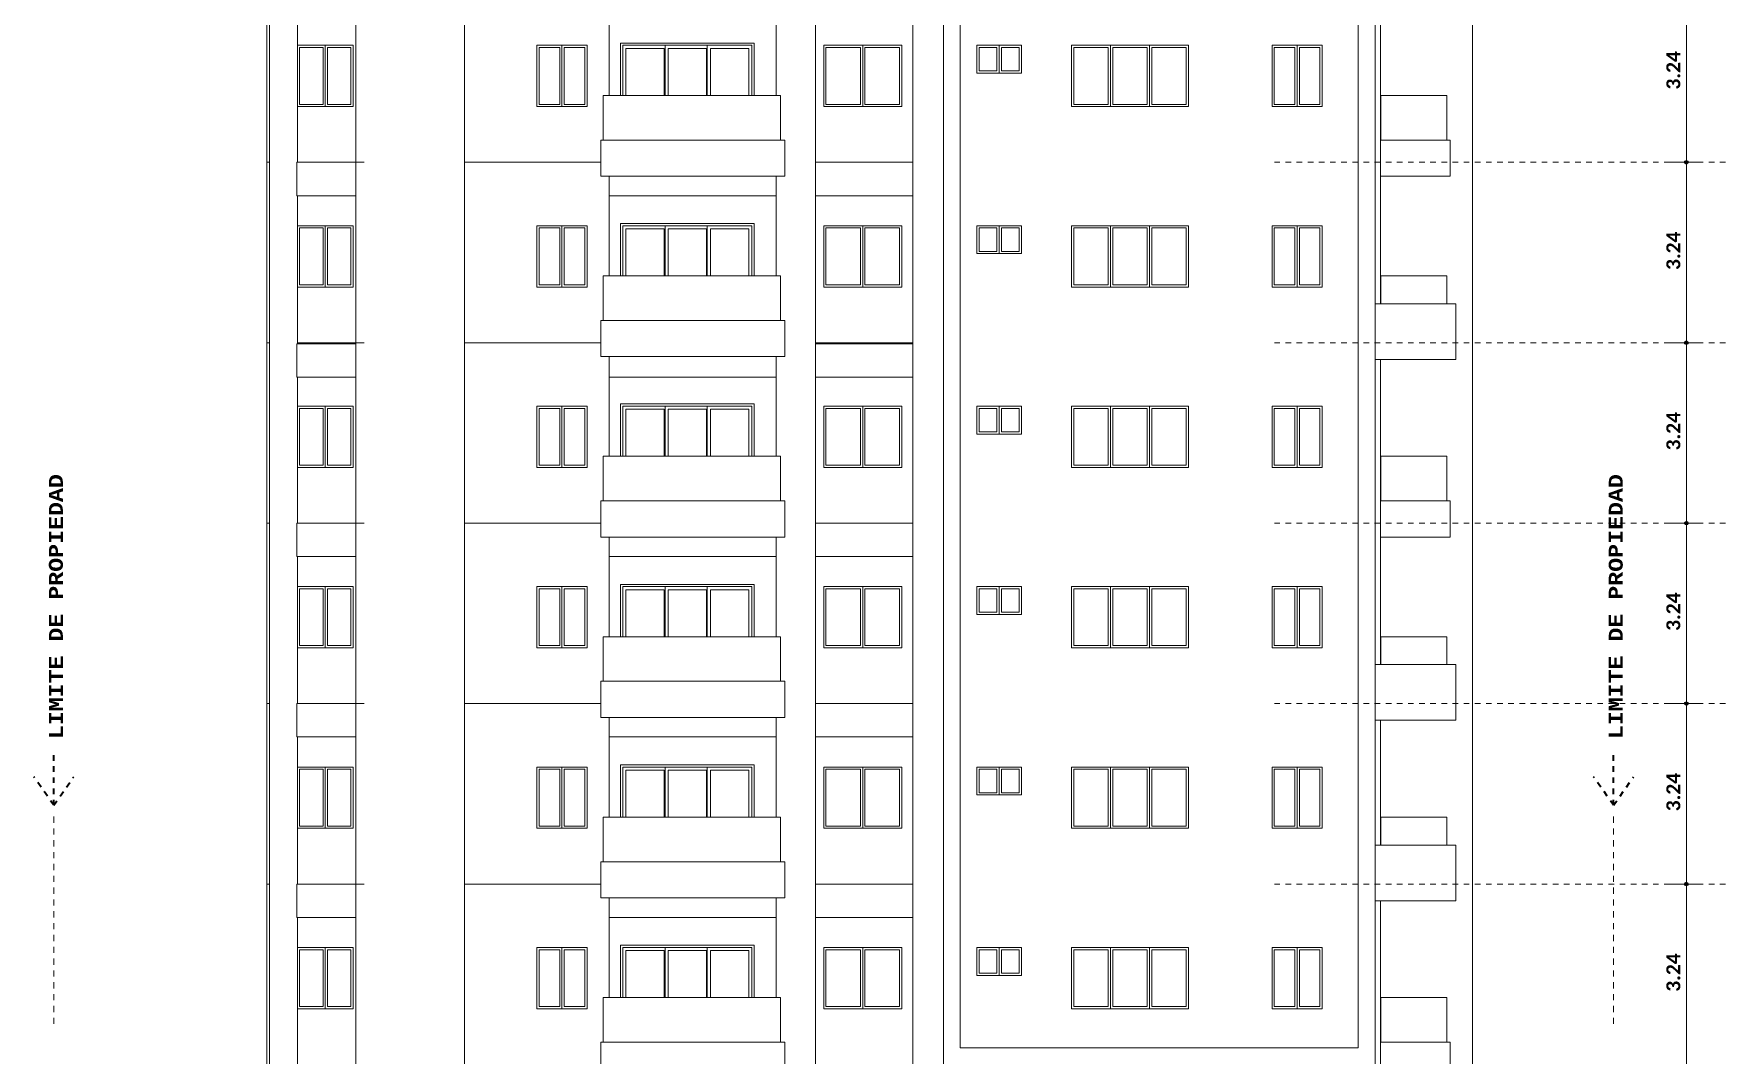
# Model space of a CAD drawing. Header units: metres. Extents: x -144 to 1000, y -717 to 29.
# Drawn here: x 146.8 to 177.12, y -645.36 to -627.02 of the extents above; entities that cross this region are included whole.
import ezdxf

# ---------------------------------------------------------------- set-up
doc = ezdxf.new("R2010")
doc.units = ezdxf.units.M
for name, pattern in [('Basculante', [0.11625, 0.075, -0.04125]), ('basculante modificado', [0.18, 0.1125, -0.0675]), ('Punto 1 mm', [0.075, 0, -0.075])]:
    doc.linetypes.add(name, pattern=pattern)
doc.layers.get('0').update_dxf_attribs({"color": 1})
for name, color, linetype, lineweight in [('A-ANNO-DIMS', 1, 'Continuous', 9), ('A-DETL', 1, 'Continuous', 9), ('A-DOOR-FRAM', 1, 'Continuous', 9), ('A-FLOR-HRAL', 1, 'Continuous', 9), ('A-FLOR-LEVL', 51, 'Continuous', 9), ('A-GLAZ', 1, 'Continuous', 9), ('A-WALL', 4, 'Continuous', 9), ('G-ANNO-TEXT', 2, 'Continuous', 9), ('S-BEAM', 1, 'Continuous', 9), ('S-COLS', 7, 'Continuous', 9)]:
    doc.layers.add(name, color=color, linetype=linetype, lineweight=lineweight)
doc.styles.add('Calibri_B', font='calibrib.ttf', dxfattribs={"height": 0.165})
doc.styles.add('Courier New_B', font='courbd.ttf', dxfattribs={"height": 0.1125})

# ---------------------------------------------------------------- blocks, each defined once
blk = doc.blocks.new('GBGB')
at = {"layer": 'A-ANNO-DIMS', "lineweight": 25}
h = blk.add_hatch(color=256, dxfattribs=at)
edge = h.paths.add_edge_path()
edge.add_arc((176.473, -629.326), 0.0312, 0, 360)
h = blk.add_hatch(color=256, dxfattribs=at)
edge = h.paths.add_edge_path()
edge.add_arc((176.473, -629.326), 0.0312, 0, 360)
h = blk.add_hatch(color=256, dxfattribs=at)
edge = h.paths.add_edge_path()
edge.add_arc((176.473, -632.566), 0.0312, 0, 360)
h = blk.add_hatch(color=256, dxfattribs=at)
edge = h.paths.add_edge_path()
edge.add_arc((176.473, -632.566), 0.0312, 0, 360)
h = blk.add_hatch(color=256, dxfattribs=at)
edge = h.paths.add_edge_path()
edge.add_arc((176.473, -635.806), 0.0312, 0, 360)
h = blk.add_hatch(color=256, dxfattribs=at)
edge = h.paths.add_edge_path()
edge.add_arc((176.473, -635.806), 0.0312, 0, 360)
h = blk.add_hatch(color=256, dxfattribs=at)
edge = h.paths.add_edge_path()
edge.add_arc((176.473, -639.046), 0.0312, 0, 360)
h = blk.add_hatch(color=256, dxfattribs=at)
edge = h.paths.add_edge_path()
edge.add_arc((176.473, -639.046), 0.0312, 0, 360)
h = blk.add_hatch(color=256, dxfattribs=at)
edge = h.paths.add_edge_path()
edge.add_arc((176.473, -642.286), 0.0312, 0, 360)
h = blk.add_hatch(color=256, dxfattribs=at)
edge = h.paths.add_edge_path()
edge.add_arc((176.473, -642.286), 0.0312, 0, 360)
at = {"layer": 'A-ANNO-DIMS'}
for p, q in [((176.473, -626.086), (176.473, -629.326)), ((176.473, -629.326), (176.173, -629.326)), ((176.473, -629.326), (176.173, -629.326)), ((176.473, -629.326), (176.773, -629.326)), ((176.473, -629.326), (176.473, -632.566)), ((176.473, -629.326), (176.773, -629.326)), ((176.473, -632.566), (176.173, -632.566)), ((176.473, -632.566), (176.173, -632.566)), ((176.473, -632.566), (176.773, -632.566)), ((176.473, -632.566), (176.473, -635.806)), ((176.473, -632.566), (176.773, -632.566)), ((176.473, -635.806), (176.173, -635.806)), ((176.473, -635.806), (176.173, -635.806)), ((176.473, -635.806), (176.773, -635.806)), ((176.473, -635.806), (176.473, -639.046)), ((176.473, -635.806), (176.773, -635.806)), ((176.473, -639.046), (176.173, -639.046)), ((176.473, -639.046), (176.173, -639.046)), ((176.473, -639.046), (176.773, -639.046)), ((176.473, -639.046), (176.473, -642.286)), ((176.473, -639.046), (176.773, -639.046)), ((176.473, -642.286), (176.173, -642.286)), ((176.473, -642.286), (176.173, -642.286)), ((176.473, -642.286), (176.773, -642.286)), ((176.473, -642.286), (176.473, -645.526)), ((176.473, -642.286), (176.773, -642.286))]:
    blk.add_line(p, q, dxfattribs=at)
at = {"layer": 'A-ANNO-DIMS', "lineweight": 25}
for centre in [(176.473, -629.326), (176.473, -629.326), (176.473, -632.566), (176.473, -632.566), (176.473, -635.806), (176.473, -635.806), (176.473, -639.046), (176.473, -639.046), (176.473, -642.286), (176.473, -642.286)]:
    blk.add_circle(centre, 0.0312, dxfattribs=at)
at = {"layer": 'A-DETL', "color": 7, "linetype": 'Basculante', "lineweight": 35}
for p, q in [((147.159, -640.872), (147.159, -639.959)), ((175.167, -640.872), (175.167, -639.959)), ((147.159, -640.872), (146.8, -640.359)), ((147.159, -640.872), (147.518, -640.359)), ((175.167, -640.872), (174.808, -640.359)), ((175.167, -640.872), (175.527, -640.359))]:
    blk.add_line(p, q, dxfattribs=at)
at = {"layer": 'A-DETL', "color": 7, "linetype": 'basculante modificado'}
for p, q in [((147.159, -641.074), (147.159, -644.884)), ((175.167, -641.074), (175.167, -644.884))]:
    blk.add_line(p, q, dxfattribs=at)
at = {"layer": 'A-DOOR-FRAM'}
for p, q in [((159.734, -627.186), (157.334, -627.186)), ((157.334, -628.126), (157.334, -627.186)), ((157.374, -627.226), (157.374, -628.126)), ((157.374, -627.226), (159.694, -627.226)), ((158.134, -627.226), (158.134, -628.126)), ((158.893, -627.226), (158.893, -628.126)), ((159.694, -627.226), (159.694, -628.126)), ((159.734, -628.126), (159.734, -627.186)), ((157.429, -628.126), (157.429, -627.281)), ((157.429, -627.281), (158.12, -627.281)), ((158.12, -627.281), (158.12, -628.126)), ((158.189, -628.126), (158.189, -627.281)), ((158.189, -627.281), (158.88, -627.281)), ((158.88, -627.281), (158.88, -628.126)), ((158.948, -628.126), (158.948, -627.281)), ((158.948, -627.281), (159.639, -627.281)), ((159.639, -627.281), (159.639, -628.126)), ((159.734, -630.426), (157.334, -630.426)), ((157.334, -631.366), (157.334, -630.426)), ((157.374, -630.466), (157.374, -631.366)), ((157.374, -630.466), (159.694, -630.466)), ((157.429, -631.366), (157.429, -630.521)), ((157.429, -630.521), (158.12, -630.521)), ((158.12, -630.521), (158.12, -631.366)), ((158.134, -630.466), (158.134, -631.366)), ((158.189, -631.366), (158.189, -630.521)), ((158.189, -630.521), (158.88, -630.521)), ((158.88, -630.521), (158.88, -631.366)), ((158.893, -630.466), (158.893, -631.366)), ((158.948, -631.366), (158.948, -630.521)), ((158.948, -630.521), (159.639, -630.521)), ((159.639, -630.521), (159.639, -631.366)), ((159.694, -630.466), (159.694, -631.366)), ((159.734, -631.366), (159.734, -630.426)), ((159.734, -633.666), (157.334, -633.666)), ((157.334, -634.606), (157.334, -633.666)), ((157.374, -633.706), (157.374, -634.606)), ((157.374, -633.706), (159.694, -633.706)), ((157.429, -634.606), (157.429, -633.761)), ((157.429, -633.761), (158.12, -633.761)), ((158.12, -633.761), (158.12, -634.606)), ((158.134, -633.706), (158.134, -634.606)), ((158.189, -634.606), (158.189, -633.761)), ((158.189, -633.761), (158.88, -633.761)), ((158.88, -633.761), (158.88, -634.606)), ((158.893, -633.706), (158.893, -634.606)), ((158.948, -634.606), (158.948, -633.761)), ((158.948, -633.761), (159.639, -633.761)), ((159.639, -633.761), (159.639, -634.606)), ((159.694, -633.706), (159.694, -634.606)), ((159.734, -634.606), (159.734, -633.666)), ((159.734, -636.906), (157.334, -636.906)), ((157.334, -637.846), (157.334, -636.906)), ((157.374, -636.946), (157.374, -637.846)), ((157.374, -636.946), (159.694, -636.946)), ((158.134, -636.946), (158.134, -637.846)), ((158.893, -636.946), (158.893, -637.846)), ((159.694, -636.946), (159.694, -637.846)), ((159.734, -637.846), (159.734, -636.906)), ((157.429, -637.846), (157.429, -637.001)), ((157.429, -637.001), (158.12, -637.001)), ((158.12, -637.001), (158.12, -637.846)), ((158.189, -637.846), (158.189, -637.001)), ((158.189, -637.001), (158.88, -637.001)), ((158.88, -637.001), (158.88, -637.846)), ((158.948, -637.846), (158.948, -637.001)), ((158.948, -637.001), (159.639, -637.001)), ((159.639, -637.001), (159.639, -637.846)), ((159.734, -640.146), (157.334, -640.146)), ((157.334, -641.086), (157.334, -640.146)), ((157.374, -640.186), (157.374, -641.086)), ((157.374, -640.186), (159.694, -640.186)), ((157.429, -641.086), (157.429, -640.241)), ((157.429, -640.241), (158.12, -640.241)), ((158.12, -640.241), (158.12, -641.086)), ((158.134, -640.186), (158.134, -641.086)), ((158.189, -641.086), (158.189, -640.241)), ((158.189, -640.241), (158.88, -640.241)), ((158.88, -640.241), (158.88, -641.086)), ((158.893, -640.186), (158.893, -641.086)), ((158.948, -641.086), (158.948, -640.241)), ((158.948, -640.241), (159.639, -640.241)), ((159.639, -640.241), (159.639, -641.086)), ((159.694, -640.186), (159.694, -641.086)), ((159.734, -641.086), (159.734, -640.146)), ((159.734, -643.386), (157.334, -643.386)), ((157.334, -644.326), (157.334, -643.386)), ((157.374, -643.426), (157.374, -644.326)), ((157.374, -643.426), (159.694, -643.426)), ((157.429, -644.326), (157.429, -643.481)), ((157.429, -643.481), (158.12, -643.481)), ((158.12, -643.481), (158.12, -644.326)), ((158.134, -643.426), (158.134, -644.326)), ((158.189, -644.326), (158.189, -643.481)), ((158.189, -643.481), (158.88, -643.481)), ((158.88, -643.481), (158.88, -644.326)), ((158.893, -643.426), (158.893, -644.326)), ((158.948, -644.326), (158.948, -643.481)), ((158.948, -643.481), (159.639, -643.481)), ((159.639, -643.481), (159.639, -644.326)), ((159.694, -643.426), (159.694, -644.326)), ((159.734, -644.326), (159.734, -643.386))]:
    blk.add_line(p, q, dxfattribs=at)
at = {"layer": 'A-FLOR-HRAL'}
for p, q in [((157.023, -628.926), (157.023, -628.126)), ((160.209, -628.126), (157.023, -628.126)), ((160.209, -628.926), (160.209, -628.126)), ((170.989, -628.926), (170.989, -628.126)), ((172.17, -628.126), (170.989, -628.126)), ((172.17, -628.926), (172.17, -628.126)), ((157.023, -632.166), (157.023, -631.366)), ((160.209, -631.366), (157.023, -631.366)), ((160.209, -632.166), (160.209, -631.366)), ((170.989, -631.866), (170.989, -631.366)), ((172.17, -631.366), (170.989, -631.366)), ((172.17, -631.866), (172.17, -631.366)), ((157.023, -635.406), (157.023, -634.606)), ((160.209, -634.606), (157.023, -634.606)), ((160.209, -635.406), (160.209, -634.606)), ((170.989, -635.406), (170.989, -634.606)), ((172.17, -634.606), (170.989, -634.606)), ((172.17, -635.406), (172.17, -634.606)), ((157.023, -638.646), (157.023, -637.846)), ((160.209, -637.846), (157.023, -637.846)), ((160.209, -638.646), (160.209, -637.846)), ((170.989, -638.346), (170.989, -637.846)), ((172.17, -637.846), (170.989, -637.846)), ((172.17, -638.346), (172.17, -637.846)), ((157.023, -641.886), (157.023, -641.086)), ((160.209, -641.086), (157.023, -641.086)), ((160.209, -641.886), (160.209, -641.086)), ((170.989, -641.586), (170.989, -641.086)), ((172.17, -641.086), (170.989, -641.086)), ((172.17, -641.586), (172.17, -641.086)), ((157.023, -645.126), (157.023, -644.326)), ((160.209, -644.326), (157.023, -644.326)), ((160.209, -645.126), (160.209, -644.326)), ((170.989, -645.126), (170.989, -644.326)), ((172.17, -644.326), (170.989, -644.326)), ((172.17, -645.126), (172.17, -644.326))]:
    blk.add_line(p, q, dxfattribs=at)
at = {"layer": 'A-FLOR-LEVL', "color": 251, "linetype": 'Punto 1 mm', "true_color": 0x6c6c6c}
for p, q in [((169.076, -629.326), (181.914, -629.326)), ((169.076, -632.566), (181.914, -632.566)), ((169.076, -635.806), (181.914, -635.806)), ((169.076, -639.046), (181.914, -639.046)), ((169.076, -642.286), (181.914, -642.286))]:
    blk.add_line(p, q, dxfattribs=at)
at = {"layer": 'A-GLAZ'}
for p, q in [((151.994, -627.266), (151.574, -627.266)), ((151.574, -627.266), (151.574, -628.286)), ((151.994, -628.286), (151.994, -627.266)), ((152.034, -628.326), (152.034, -627.226)), ((152.034, -627.226), (152.034, -628.326)), ((152.494, -627.266), (152.074, -627.266)), ((152.074, -627.266), (152.074, -628.286)), ((152.494, -628.286), (152.494, -627.266)), ((156.244, -627.266), (155.874, -627.266)), ((155.874, -627.266), (155.874, -628.286)), ((156.244, -628.286), (156.244, -627.266)), ((156.284, -627.226), (156.284, -628.326)), ((156.284, -628.326), (156.284, -627.226)), ((156.694, -627.266), (156.324, -627.266)), ((156.324, -627.266), (156.324, -628.286)), ((156.694, -628.286), (156.694, -627.266)), ((161.644, -627.266), (161.024, -627.266)), ((161.024, -627.266), (161.024, -628.286)), ((161.644, -628.286), (161.644, -627.266)), ((161.684, -627.226), (161.684, -628.326)), ((161.684, -628.326), (161.684, -627.226)), ((162.344, -627.266), (161.724, -627.266)), ((161.724, -627.266), (161.724, -628.286)), ((162.344, -628.286), (162.344, -627.266)), ((164.094, -627.266), (163.774, -627.266)), ((163.774, -627.266), (163.774, -627.686)), ((164.094, -627.686), (164.094, -627.266)), ((164.134, -627.726), (164.134, -627.226)), ((164.134, -627.226), (164.134, -627.726)), ((164.494, -627.266), (164.174, -627.266)), ((164.174, -627.266), (164.174, -627.686)), ((164.494, -627.686), (164.494, -627.266)), ((166.094, -627.266), (165.474, -627.266)), ((165.474, -627.266), (165.474, -628.286)), ((166.094, -628.286), (166.094, -627.266)), ((166.134, -628.326), (166.134, -627.226)), ((166.134, -627.226), (166.134, -628.326)), ((166.794, -627.266), (166.174, -627.266)), ((166.174, -627.266), (166.174, -628.286)), ((166.794, -628.286), (166.794, -627.266)), ((166.834, -627.226), (166.834, -628.326)), ((166.834, -628.326), (166.834, -627.226)), ((167.494, -627.266), (166.874, -627.266)), ((166.874, -627.266), (166.874, -628.286)), ((167.494, -628.286), (167.494, -627.266)), ((169.444, -627.266), (169.074, -627.266)), ((169.074, -627.266), (169.074, -628.286)), ((169.444, -628.286), (169.444, -627.266)), ((169.484, -627.226), (169.484, -628.326)), ((169.484, -628.326), (169.484, -627.226)), ((169.894, -627.266), (169.524, -627.266)), ((169.524, -627.266), (169.524, -628.286)), ((169.894, -628.286), (169.894, -627.266)), ((164.094, -627.686), (163.774, -627.686)), ((164.494, -627.686), (164.174, -627.686)), ((151.994, -628.286), (151.574, -628.286)), ((152.494, -628.286), (152.074, -628.286)), ((156.244, -628.286), (155.874, -628.286)), ((156.694, -628.286), (156.324, -628.286)), ((161.644, -628.286), (161.024, -628.286)), ((162.344, -628.286), (161.724, -628.286)), ((166.094, -628.286), (165.474, -628.286)), ((166.794, -628.286), (166.174, -628.286)), ((167.494, -628.286), (166.874, -628.286)), ((169.444, -628.286), (169.074, -628.286)), ((169.894, -628.286), (169.524, -628.286)), ((151.994, -630.506), (151.574, -630.506)), ((151.574, -630.506), (151.574, -631.526)), ((151.994, -631.526), (151.994, -630.506)), ((152.034, -631.566), (152.034, -630.466)), ((152.034, -630.466), (152.034, -631.566)), ((152.494, -630.506), (152.074, -630.506)), ((152.074, -630.506), (152.074, -631.526)), ((152.494, -631.526), (152.494, -630.506)), ((156.244, -630.506), (155.874, -630.506)), ((155.874, -630.506), (155.874, -631.526)), ((156.244, -631.526), (156.244, -630.506)), ((156.284, -630.466), (156.284, -631.566)), ((156.284, -631.566), (156.284, -630.466)), ((156.694, -630.506), (156.324, -630.506)), ((156.324, -630.506), (156.324, -631.526)), ((156.694, -631.526), (156.694, -630.506)), ((161.644, -630.506), (161.024, -630.506)), ((161.024, -630.506), (161.024, -631.526)), ((161.644, -631.526), (161.644, -630.506)), ((161.684, -630.466), (161.684, -631.566)), ((161.684, -631.566), (161.684, -630.466)), ((162.344, -630.506), (161.724, -630.506)), ((161.724, -630.506), (161.724, -631.526)), ((162.344, -631.526), (162.344, -630.506)), ((164.094, -630.506), (163.774, -630.506)), ((163.774, -630.506), (163.774, -630.926)), ((164.094, -630.926), (164.094, -630.506)), ((164.134, -630.966), (164.134, -630.466)), ((164.134, -630.466), (164.134, -630.966)), ((164.494, -630.506), (164.174, -630.506)), ((164.174, -630.506), (164.174, -630.926)), ((164.494, -630.926), (164.494, -630.506)), ((166.094, -630.506), (165.474, -630.506)), ((165.474, -630.506), (165.474, -631.526)), ((166.094, -631.526), (166.094, -630.506)), ((166.134, -631.566), (166.134, -630.466)), ((166.134, -630.466), (166.134, -631.566)), ((166.794, -630.506), (166.174, -630.506)), ((166.174, -630.506), (166.174, -631.526)), ((166.794, -631.526), (166.794, -630.506)), ((166.834, -630.466), (166.834, -631.566)), ((166.834, -631.566), (166.834, -630.466)), ((167.494, -630.506), (166.874, -630.506)), ((166.874, -630.506), (166.874, -631.526)), ((167.494, -631.526), (167.494, -630.506)), ((169.444, -630.506), (169.074, -630.506)), ((169.074, -630.506), (169.074, -631.526)), ((169.444, -631.526), (169.444, -630.506)), ((169.484, -630.466), (169.484, -631.566)), ((169.484, -631.566), (169.484, -630.466)), ((169.894, -630.506), (169.524, -630.506)), ((169.524, -630.506), (169.524, -631.526)), ((169.894, -631.526), (169.894, -630.506)), ((164.094, -630.926), (163.774, -630.926)), ((164.494, -630.926), (164.174, -630.926)), ((151.994, -631.526), (151.574, -631.526)), ((152.494, -631.526), (152.074, -631.526)), ((156.244, -631.526), (155.874, -631.526)), ((156.694, -631.526), (156.324, -631.526)), ((161.644, -631.526), (161.024, -631.526)), ((162.344, -631.526), (161.724, -631.526)), ((166.094, -631.526), (165.474, -631.526)), ((166.794, -631.526), (166.174, -631.526)), ((167.494, -631.526), (166.874, -631.526)), ((169.444, -631.526), (169.074, -631.526)), ((169.894, -631.526), (169.524, -631.526)), ((151.994, -633.746), (151.574, -633.746)), ((151.574, -633.746), (151.574, -634.766)), ((151.994, -634.766), (151.994, -633.746)), ((152.034, -634.806), (152.034, -633.706)), ((152.034, -633.706), (152.034, -634.806)), ((152.494, -633.746), (152.074, -633.746)), ((152.074, -633.746), (152.074, -634.766)), ((152.494, -634.766), (152.494, -633.746)), ((156.244, -633.746), (155.874, -633.746)), ((155.874, -633.746), (155.874, -634.766)), ((156.244, -634.766), (156.244, -633.746)), ((156.284, -633.706), (156.284, -634.806)), ((156.284, -634.806), (156.284, -633.706)), ((156.694, -633.746), (156.324, -633.746)), ((156.324, -633.746), (156.324, -634.766)), ((156.694, -634.766), (156.694, -633.746)), ((161.644, -633.746), (161.024, -633.746)), ((161.024, -633.746), (161.024, -634.766)), ((161.644, -634.766), (161.644, -633.746)), ((161.684, -633.706), (161.684, -634.806)), ((161.684, -634.806), (161.684, -633.706)), ((162.344, -633.746), (161.724, -633.746)), ((161.724, -633.746), (161.724, -634.766)), ((162.344, -634.766), (162.344, -633.746)), ((164.094, -633.746), (163.774, -633.746)), ((163.774, -633.746), (163.774, -634.166)), ((164.094, -634.166), (164.094, -633.746)), ((164.134, -634.206), (164.134, -633.706)), ((164.134, -633.706), (164.134, -634.206)), ((164.494, -633.746), (164.174, -633.746)), ((164.174, -633.746), (164.174, -634.166)), ((164.494, -634.166), (164.494, -633.746)), ((166.094, -633.746), (165.474, -633.746)), ((165.474, -633.746), (165.474, -634.766)), ((166.094, -634.766), (166.094, -633.746)), ((166.134, -634.806), (166.134, -633.706)), ((166.134, -633.706), (166.134, -634.806)), ((166.794, -633.746), (166.174, -633.746)), ((166.174, -633.746), (166.174, -634.766)), ((166.794, -634.766), (166.794, -633.746)), ((166.834, -633.706), (166.834, -634.806)), ((166.834, -634.806), (166.834, -633.706)), ((167.494, -633.746), (166.874, -633.746)), ((166.874, -633.746), (166.874, -634.766)), ((167.494, -634.766), (167.494, -633.746)), ((169.444, -633.746), (169.074, -633.746)), ((169.074, -633.746), (169.074, -634.766)), ((169.444, -634.766), (169.444, -633.746)), ((169.484, -633.706), (169.484, -634.806)), ((169.484, -634.806), (169.484, -633.706)), ((169.894, -633.746), (169.524, -633.746)), ((169.524, -633.746), (169.524, -634.766)), ((169.894, -634.766), (169.894, -633.746)), ((164.094, -634.166), (163.774, -634.166)), ((164.494, -634.166), (164.174, -634.166)), ((151.994, -634.766), (151.574, -634.766)), ((152.494, -634.766), (152.074, -634.766)), ((156.244, -634.766), (155.874, -634.766)), ((156.694, -634.766), (156.324, -634.766)), ((161.644, -634.766), (161.024, -634.766)), ((162.344, -634.766), (161.724, -634.766)), ((166.094, -634.766), (165.474, -634.766)), ((166.794, -634.766), (166.174, -634.766)), ((167.494, -634.766), (166.874, -634.766)), ((169.444, -634.766), (169.074, -634.766)), ((169.894, -634.766), (169.524, -634.766)), ((152.034, -638.046), (152.034, -636.946)), ((152.034, -636.946), (152.034, -638.046)), ((156.284, -636.946), (156.284, -638.046)), ((156.284, -638.046), (156.284, -636.946)), ((161.684, -636.946), (161.684, -638.046)), ((161.684, -638.046), (161.684, -636.946)), ((164.134, -637.446), (164.134, -636.946)), ((164.134, -636.946), (164.134, -637.446)), ((166.134, -638.046), (166.134, -636.946)), ((166.134, -636.946), (166.134, -638.046)), ((166.834, -636.946), (166.834, -638.046)), ((166.834, -638.046), (166.834, -636.946)), ((169.484, -636.946), (169.484, -638.046)), ((169.484, -638.046), (169.484, -636.946)), ((151.994, -636.986), (151.574, -636.986)), ((151.574, -636.986), (151.574, -638.006)), ((151.994, -638.006), (151.994, -636.986)), ((152.494, -636.986), (152.074, -636.986)), ((152.074, -636.986), (152.074, -638.006)), ((152.494, -638.006), (152.494, -636.986)), ((156.244, -636.986), (155.874, -636.986)), ((155.874, -636.986), (155.874, -638.006)), ((156.244, -638.006), (156.244, -636.986)), ((156.694, -636.986), (156.324, -636.986)), ((156.324, -636.986), (156.324, -638.006)), ((156.694, -638.006), (156.694, -636.986)), ((161.644, -636.986), (161.024, -636.986)), ((161.024, -636.986), (161.024, -638.006)), ((161.644, -638.006), (161.644, -636.986)), ((162.344, -636.986), (161.724, -636.986)), ((161.724, -636.986), (161.724, -638.006)), ((162.344, -638.006), (162.344, -636.986)), ((164.094, -636.986), (163.774, -636.986)), ((163.774, -636.986), (163.774, -637.406)), ((164.094, -637.406), (164.094, -636.986)), ((164.494, -636.986), (164.174, -636.986)), ((164.174, -636.986), (164.174, -637.406)), ((164.494, -637.406), (164.494, -636.986)), ((166.094, -636.986), (165.474, -636.986)), ((165.474, -636.986), (165.474, -638.006)), ((166.094, -638.006), (166.094, -636.986)), ((166.794, -636.986), (166.174, -636.986)), ((166.174, -636.986), (166.174, -638.006)), ((166.794, -638.006), (166.794, -636.986)), ((167.494, -636.986), (166.874, -636.986)), ((166.874, -636.986), (166.874, -638.006)), ((167.494, -638.006), (167.494, -636.986)), ((169.444, -636.986), (169.074, -636.986)), ((169.074, -636.986), (169.074, -638.006)), ((169.444, -638.006), (169.444, -636.986)), ((169.894, -636.986), (169.524, -636.986)), ((169.524, -636.986), (169.524, -638.006)), ((169.894, -638.006), (169.894, -636.986)), ((164.094, -637.406), (163.774, -637.406)), ((164.494, -637.406), (164.174, -637.406)), ((151.994, -638.006), (151.574, -638.006)), ((152.494, -638.006), (152.074, -638.006)), ((156.244, -638.006), (155.874, -638.006)), ((156.694, -638.006), (156.324, -638.006)), ((161.644, -638.006), (161.024, -638.006)), ((162.344, -638.006), (161.724, -638.006)), ((166.094, -638.006), (165.474, -638.006)), ((166.794, -638.006), (166.174, -638.006)), ((167.494, -638.006), (166.874, -638.006)), ((169.444, -638.006), (169.074, -638.006)), ((169.894, -638.006), (169.524, -638.006)), ((151.994, -640.226), (151.574, -640.226)), ((151.574, -640.226), (151.574, -641.246)), ((151.994, -641.246), (151.994, -640.226)), ((152.034, -641.286), (152.034, -640.186)), ((152.034, -640.186), (152.034, -641.286)), ((152.494, -640.226), (152.074, -640.226)), ((152.074, -640.226), (152.074, -641.246)), ((152.494, -641.246), (152.494, -640.226)), ((156.244, -640.226), (155.874, -640.226)), ((155.874, -640.226), (155.874, -641.246)), ((156.244, -641.246), (156.244, -640.226)), ((156.284, -640.186), (156.284, -641.286)), ((156.284, -641.286), (156.284, -640.186)), ((156.694, -640.226), (156.324, -640.226)), ((156.324, -640.226), (156.324, -641.246)), ((156.694, -641.246), (156.694, -640.226)), ((161.644, -640.226), (161.024, -640.226)), ((161.024, -640.226), (161.024, -641.246)), ((161.644, -641.246), (161.644, -640.226)), ((161.684, -640.186), (161.684, -641.286)), ((161.684, -641.286), (161.684, -640.186)), ((162.344, -640.226), (161.724, -640.226)), ((161.724, -640.226), (161.724, -641.246)), ((162.344, -641.246), (162.344, -640.226)), ((164.094, -640.226), (163.774, -640.226)), ((163.774, -640.226), (163.774, -640.646)), ((164.094, -640.646), (164.094, -640.226)), ((164.134, -640.686), (164.134, -640.186)), ((164.134, -640.186), (164.134, -640.686)), ((164.494, -640.226), (164.174, -640.226)), ((164.174, -640.226), (164.174, -640.646)), ((164.494, -640.646), (164.494, -640.226)), ((166.094, -640.226), (165.474, -640.226)), ((165.474, -640.226), (165.474, -641.246)), ((166.094, -641.246), (166.094, -640.226)), ((166.134, -641.286), (166.134, -640.186)), ((166.134, -640.186), (166.134, -641.286)), ((166.794, -640.226), (166.174, -640.226)), ((166.174, -640.226), (166.174, -641.246)), ((166.794, -641.246), (166.794, -640.226)), ((166.834, -640.186), (166.834, -641.286)), ((166.834, -641.286), (166.834, -640.186)), ((167.494, -640.226), (166.874, -640.226)), ((166.874, -640.226), (166.874, -641.246)), ((167.494, -641.246), (167.494, -640.226)), ((169.444, -640.226), (169.074, -640.226)), ((169.074, -640.226), (169.074, -641.246)), ((169.444, -641.246), (169.444, -640.226)), ((169.484, -640.186), (169.484, -641.286)), ((169.484, -641.286), (169.484, -640.186)), ((169.894, -640.226), (169.524, -640.226)), ((169.524, -640.226), (169.524, -641.246)), ((169.894, -641.246), (169.894, -640.226)), ((164.094, -640.646), (163.774, -640.646)), ((164.494, -640.646), (164.174, -640.646)), ((151.994, -641.246), (151.574, -641.246)), ((152.494, -641.246), (152.074, -641.246)), ((156.244, -641.246), (155.874, -641.246)), ((156.694, -641.246), (156.324, -641.246)), ((161.644, -641.246), (161.024, -641.246)), ((162.344, -641.246), (161.724, -641.246)), ((166.094, -641.246), (165.474, -641.246)), ((166.794, -641.246), (166.174, -641.246)), ((167.494, -641.246), (166.874, -641.246)), ((169.444, -641.246), (169.074, -641.246)), ((169.894, -641.246), (169.524, -641.246)), ((151.994, -643.466), (151.574, -643.466)), ((151.574, -643.466), (151.574, -644.486)), ((151.994, -644.486), (151.994, -643.466)), ((152.034, -644.526), (152.034, -643.426)), ((152.034, -643.426), (152.034, -644.526)), ((152.494, -643.466), (152.074, -643.466)), ((152.074, -643.466), (152.074, -644.486)), ((152.494, -644.486), (152.494, -643.466)), ((156.244, -643.466), (155.874, -643.466)), ((155.874, -643.466), (155.874, -644.486)), ((156.244, -644.486), (156.244, -643.466)), ((156.284, -643.426), (156.284, -644.526)), ((156.284, -644.526), (156.284, -643.426)), ((156.694, -643.466), (156.324, -643.466)), ((156.324, -643.466), (156.324, -644.486)), ((156.694, -644.486), (156.694, -643.466)), ((161.644, -643.466), (161.024, -643.466)), ((161.024, -643.466), (161.024, -644.486)), ((161.644, -644.486), (161.644, -643.466)), ((161.684, -643.426), (161.684, -644.526)), ((161.684, -644.526), (161.684, -643.426)), ((162.344, -643.466), (161.724, -643.466)), ((161.724, -643.466), (161.724, -644.486)), ((162.344, -644.486), (162.344, -643.466)), ((164.094, -643.466), (163.774, -643.466)), ((163.774, -643.466), (163.774, -643.886)), ((164.094, -643.886), (164.094, -643.466)), ((164.134, -643.926), (164.134, -643.426)), ((164.134, -643.426), (164.134, -643.926)), ((164.494, -643.466), (164.174, -643.466)), ((164.174, -643.466), (164.174, -643.886)), ((164.494, -643.886), (164.494, -643.466)), ((166.094, -643.466), (165.474, -643.466)), ((165.474, -643.466), (165.474, -644.486)), ((166.094, -644.486), (166.094, -643.466)), ((166.134, -644.526), (166.134, -643.426)), ((166.134, -643.426), (166.134, -644.526)), ((166.794, -643.466), (166.174, -643.466)), ((166.174, -643.466), (166.174, -644.486)), ((166.794, -644.486), (166.794, -643.466)), ((166.834, -643.426), (166.834, -644.526)), ((166.834, -644.526), (166.834, -643.426)), ((167.494, -643.466), (166.874, -643.466)), ((166.874, -643.466), (166.874, -644.486)), ((167.494, -644.486), (167.494, -643.466)), ((169.444, -643.466), (169.074, -643.466)), ((169.074, -643.466), (169.074, -644.486)), ((169.444, -644.486), (169.444, -643.466)), ((169.484, -643.426), (169.484, -644.526)), ((169.484, -644.526), (169.484, -643.426)), ((169.894, -643.466), (169.524, -643.466)), ((169.524, -643.466), (169.524, -644.486)), ((169.894, -644.486), (169.894, -643.466)), ((164.094, -643.886), (163.774, -643.886)), ((164.494, -643.886), (164.174, -643.886)), ((151.994, -644.486), (151.574, -644.486)), ((152.494, -644.486), (152.074, -644.486)), ((156.244, -644.486), (155.874, -644.486)), ((156.694, -644.486), (156.324, -644.486)), ((161.644, -644.486), (161.024, -644.486)), ((162.344, -644.486), (161.724, -644.486)), ((166.094, -644.486), (165.474, -644.486)), ((166.794, -644.486), (166.174, -644.486)), ((167.494, -644.486), (166.874, -644.486)), ((169.444, -644.486), (169.074, -644.486)), ((169.894, -644.486), (169.524, -644.486))]:
    blk.add_line(p, q, dxfattribs=at)
at = {"layer": 'A-WALL'}
for p, q in [((152.584, -629.326), (152.584, -612.726)), ((150.984, -613.126), (150.984, -629.326)), ((172.634, -646.176), (172.634, -613.126)), ((163.133, -619.106), (163.133, -645.526)), ((170.883, -645.526), (170.883, -619.106)), ((163.433, -645.226), (163.433, -619.406)), ((170.583, -619.406), (170.583, -645.226)), ((154.534, -626.086), (154.534, -648.766)), ((157.134, -626.336), (157.134, -628.126)), ((151.534, -627.226), (152.534, -627.226)), ((152.534, -627.226), (152.534, -628.326)), ((155.834, -628.326), (155.834, -627.226)), ((155.834, -627.226), (156.734, -627.226)), ((156.734, -627.226), (156.734, -628.326)), ((157.334, -628.126), (157.334, -627.186)), ((157.334, -627.186), (159.734, -627.186)), ((159.734, -627.186), (159.734, -628.126)), ((160.984, -628.326), (160.984, -627.226)), ((160.984, -627.226), (162.384, -627.226)), ((162.384, -627.226), (162.384, -628.326)), ((163.734, -627.726), (163.734, -627.226)), ((163.734, -627.226), (164.534, -627.226)), ((164.534, -627.226), (164.534, -627.726)), ((165.434, -628.326), (165.434, -627.226)), ((165.434, -627.226), (167.534, -627.226)), ((167.534, -627.226), (167.534, -628.326)), ((169.034, -628.326), (169.034, -627.226)), ((169.034, -627.226), (169.934, -627.226)), ((169.934, -627.226), (169.934, -628.326)), ((164.534, -627.726), (163.734, -627.726)), ((152.534, -628.326), (151.534, -628.326)), ((156.734, -628.326), (155.834, -628.326)), ((162.384, -628.326), (160.984, -628.326)), ((167.534, -628.326), (165.434, -628.326)), ((169.934, -628.326), (169.034, -628.326)), ((160.283, -628.926), (156.984, -628.926)), ((156.984, -628.926), (156.984, -629.576)), ((160.283, -629.576), (160.283, -628.926)), ((172.234, -628.926), (170.984, -628.926)), ((170.984, -628.926), (170.984, -629.576)), ((172.234, -628.926), (172.234, -629.576)), ((150.984, -629.326), (150.984, -645.526)), ((151.034, -629.326), (150.984, -629.326)), ((152.584, -648.766), (152.584, -629.326)), ((152.584, -629.326), (152.734, -629.326)), ((156.984, -629.326), (154.534, -629.326)), ((162.584, -629.326), (160.834, -629.326)), ((156.984, -629.576), (160.283, -629.576)), ((157.134, -629.576), (157.134, -631.366)), ((170.984, -629.576), (172.234, -629.576)), ((151.534, -630.466), (152.534, -630.466)), ((152.534, -630.466), (152.534, -631.566)), ((155.834, -631.566), (155.834, -630.466)), ((155.834, -630.466), (156.734, -630.466)), ((156.734, -630.466), (156.734, -631.566)), ((157.334, -631.366), (157.334, -630.426)), ((157.334, -630.426), (159.734, -630.426)), ((159.734, -630.426), (159.734, -631.366)), ((160.984, -631.566), (160.984, -630.466)), ((160.984, -630.466), (162.384, -630.466)), ((162.384, -630.466), (162.384, -631.566)), ((163.734, -630.966), (163.734, -630.466)), ((163.734, -630.466), (164.534, -630.466)), ((164.534, -630.466), (164.534, -630.966)), ((165.434, -631.566), (165.434, -630.466)), ((165.434, -630.466), (167.534, -630.466)), ((167.534, -630.466), (167.534, -631.566)), ((169.034, -631.566), (169.034, -630.466)), ((169.034, -630.466), (169.934, -630.466)), ((169.934, -630.466), (169.934, -631.566)), ((164.534, -630.966), (163.734, -630.966)), ((152.534, -631.566), (151.534, -631.566)), ((156.734, -631.566), (155.834, -631.566)), ((162.384, -631.566), (160.984, -631.566)), ((167.534, -631.566), (165.434, -631.566)), ((169.934, -631.566), (169.034, -631.566)), ((172.334, -631.866), (170.883, -631.866)), ((172.334, -631.866), (172.334, -632.866)), ((160.283, -632.166), (156.984, -632.166)), ((156.984, -632.166), (156.984, -632.816)), ((160.283, -632.816), (160.283, -632.166)), ((151.034, -632.566), (150.984, -632.566)), ((152.734, -632.566), (151.534, -632.566)), ((154.534, -632.566), (156.984, -632.566)), ((160.834, -632.566), (162.584, -632.566)), ((156.984, -632.816), (160.283, -632.816)), ((157.134, -632.816), (157.134, -634.606)), ((170.883, -632.866), (172.334, -632.866)), ((160.133, -633.186), (157.134, -633.186)), ((151.534, -633.706), (152.534, -633.706)), ((152.534, -633.706), (152.534, -634.806)), ((155.834, -634.806), (155.834, -633.706)), ((155.834, -633.706), (156.734, -633.706)), ((156.734, -633.706), (156.734, -634.806)), ((157.334, -634.606), (157.334, -633.666)), ((157.334, -633.666), (159.734, -633.666)), ((159.734, -633.666), (159.734, -634.606)), ((160.984, -634.806), (160.984, -633.706)), ((160.984, -633.706), (162.384, -633.706)), ((162.384, -633.706), (162.384, -634.806)), ((163.734, -634.206), (163.734, -633.706)), ((163.734, -633.706), (164.534, -633.706)), ((164.534, -633.706), (164.534, -634.206)), ((165.434, -634.806), (165.434, -633.706)), ((165.434, -633.706), (167.534, -633.706)), ((167.534, -633.706), (167.534, -634.806)), ((169.034, -634.806), (169.034, -633.706)), ((169.034, -633.706), (169.934, -633.706)), ((169.934, -633.706), (169.934, -634.806)), ((164.534, -634.206), (163.734, -634.206)), ((152.534, -634.806), (151.534, -634.806)), ((156.734, -634.806), (155.834, -634.806)), ((162.384, -634.806), (160.984, -634.806)), ((167.534, -634.806), (165.434, -634.806)), ((169.934, -634.806), (169.034, -634.806)), ((160.283, -635.406), (156.984, -635.406)), ((156.984, -635.406), (156.984, -636.056)), ((160.283, -636.056), (160.283, -635.406)), ((172.234, -635.406), (170.984, -635.406)), ((170.984, -635.406), (170.984, -636.056)), ((172.234, -635.406), (172.234, -636.056)), ((151.034, -635.806), (150.984, -635.806)), ((152.584, -635.806), (152.734, -635.806)), ((156.984, -635.806), (154.534, -635.806)), ((156.984, -636.056), (160.283, -636.056)), ((157.134, -636.056), (157.134, -637.846)), ((162.584, -635.806), (160.834, -635.806)), ((170.984, -636.056), (172.234, -636.056)), ((160.133, -636.406), (157.134, -636.406)), ((151.534, -636.946), (152.534, -636.946)), ((152.534, -636.946), (152.534, -638.046)), ((155.834, -638.046), (155.834, -636.946)), ((155.834, -636.946), (156.734, -636.946)), ((156.734, -636.946), (156.734, -638.046)), ((157.334, -637.846), (157.334, -636.906)), ((157.334, -636.906), (159.734, -636.906)), ((159.734, -636.906), (159.734, -637.846)), ((160.984, -638.046), (160.984, -636.946)), ((160.984, -636.946), (162.384, -636.946)), ((162.384, -636.946), (162.384, -638.046)), ((163.734, -637.446), (163.734, -636.946)), ((163.734, -636.946), (164.534, -636.946)), ((164.534, -636.946), (164.534, -637.446)), ((165.434, -638.046), (165.434, -636.946)), ((165.434, -636.946), (167.534, -636.946)), ((167.534, -636.946), (167.534, -638.046)), ((169.034, -638.046), (169.034, -636.946)), ((169.034, -636.946), (169.934, -636.946)), ((169.934, -636.946), (169.934, -638.046)), ((164.534, -637.446), (163.734, -637.446)), ((152.534, -638.046), (151.534, -638.046)), ((156.734, -638.046), (155.834, -638.046)), ((162.384, -638.046), (160.984, -638.046)), ((167.534, -638.046), (165.434, -638.046)), ((169.934, -638.046), (169.034, -638.046)), ((170.883, -638.346), (172.334, -638.346)), ((172.334, -638.346), (172.334, -639.346)), ((160.283, -638.646), (156.984, -638.646)), ((156.984, -638.646), (156.984, -639.296)), ((160.283, -639.296), (160.283, -638.646)), ((151.034, -639.046), (150.984, -639.046)), ((152.584, -639.046), (152.734, -639.046)), ((156.984, -639.046), (154.534, -639.046)), ((162.584, -639.046), (160.834, -639.046)), ((156.984, -639.296), (160.283, -639.296)), ((157.134, -639.296), (157.134, -641.086)), ((172.334, -639.346), (170.883, -639.346)), ((160.133, -639.646), (157.134, -639.646)), ((151.534, -640.186), (152.534, -640.186)), ((152.534, -640.186), (152.534, -641.286)), ((155.834, -641.286), (155.834, -640.186)), ((155.834, -640.186), (156.734, -640.186)), ((156.734, -640.186), (156.734, -641.286)), ((157.334, -641.086), (157.334, -640.146)), ((157.334, -640.146), (159.734, -640.146)), ((159.734, -640.146), (159.734, -641.086)), ((160.984, -641.286), (160.984, -640.186)), ((160.984, -640.186), (162.384, -640.186)), ((162.384, -640.186), (162.384, -641.286)), ((163.734, -640.686), (163.734, -640.186)), ((163.734, -640.186), (164.534, -640.186)), ((164.534, -640.186), (164.534, -640.686)), ((165.434, -641.286), (165.434, -640.186)), ((165.434, -640.186), (167.534, -640.186)), ((167.534, -640.186), (167.534, -641.286)), ((169.034, -641.286), (169.034, -640.186)), ((169.034, -640.186), (169.934, -640.186)), ((169.934, -640.186), (169.934, -641.286)), ((164.534, -640.686), (163.734, -640.686)), ((152.534, -641.286), (151.534, -641.286)), ((156.734, -641.286), (155.834, -641.286)), ((162.384, -641.286), (160.984, -641.286)), ((167.534, -641.286), (165.434, -641.286)), ((169.934, -641.286), (169.034, -641.286)), ((170.883, -641.586), (172.334, -641.586)), ((172.334, -641.586), (172.334, -642.586)), ((160.283, -641.886), (156.984, -641.886)), ((156.984, -641.886), (156.984, -642.536)), ((160.283, -642.536), (160.283, -641.886)), ((151.034, -642.286), (150.984, -642.286)), ((152.584, -642.286), (152.734, -642.286)), ((156.984, -642.286), (154.534, -642.286)), ((162.584, -642.286), (160.834, -642.286)), ((156.984, -642.536), (160.283, -642.536)), ((157.134, -642.536), (157.134, -644.326)), ((172.334, -642.586), (170.883, -642.586)), ((160.133, -642.886), (157.134, -642.886)), ((151.534, -643.426), (152.534, -643.426)), ((152.534, -643.426), (152.534, -644.526)), ((155.834, -644.526), (155.834, -643.426)), ((155.834, -643.426), (156.734, -643.426)), ((156.734, -643.426), (156.734, -644.526)), ((157.334, -644.326), (157.334, -643.386)), ((157.334, -643.386), (159.734, -643.386)), ((159.734, -643.386), (159.734, -644.326)), ((160.984, -644.526), (160.984, -643.426)), ((160.984, -643.426), (162.384, -643.426)), ((162.384, -643.426), (162.384, -644.526)), ((163.734, -643.926), (163.734, -643.426)), ((163.734, -643.426), (164.534, -643.426)), ((164.534, -643.426), (164.534, -643.926)), ((165.434, -644.526), (165.434, -643.426)), ((165.434, -643.426), (167.534, -643.426)), ((167.534, -643.426), (167.534, -644.526)), ((169.034, -644.526), (169.034, -643.426)), ((169.034, -643.426), (169.934, -643.426)), ((169.934, -643.426), (169.934, -644.526)), ((164.534, -643.926), (163.734, -643.926)), ((152.534, -644.526), (151.534, -644.526)), ((156.734, -644.526), (155.834, -644.526)), ((162.384, -644.526), (160.984, -644.526)), ((167.534, -644.526), (165.434, -644.526)), ((169.934, -644.526), (169.034, -644.526)), ((160.283, -645.126), (156.984, -645.126)), ((156.984, -645.126), (156.984, -645.776)), ((160.283, -645.776), (160.283, -645.126)), ((172.234, -645.126), (170.984, -645.126)), ((170.984, -645.126), (170.984, -645.776)), ((172.234, -645.126), (172.234, -645.776)), ((170.583, -645.226), (163.433, -645.226))]:
    blk.add_line(p, q, dxfattribs=at)
at = {"layer": 'S-BEAM'}
for p, q in [((151.526, -629.926), (151.526, -629.326)), ((152.584, -629.326), (151.526, -629.326)), ((160.834, -629.326), (162.584, -629.326)), ((151.526, -629.926), (152.584, -629.926)), ((157.134, -629.926), (160.133, -629.926)), ((160.834, -629.926), (162.584, -629.926)), ((151.526, -633.186), (151.526, -632.586)), ((151.526, -632.586), (152.584, -632.586)), ((160.834, -632.586), (162.584, -632.586)), ((151.526, -633.186), (152.584, -633.186)), ((157.134, -633.186), (160.133, -633.186)), ((160.834, -633.186), (162.584, -633.186)), ((151.526, -636.406), (151.526, -635.806)), ((151.526, -635.806), (152.584, -635.806)), ((160.834, -635.806), (162.584, -635.806)), ((151.526, -636.406), (152.584, -636.406)), ((157.134, -636.406), (160.133, -636.406)), ((160.834, -636.406), (162.584, -636.406)), ((151.526, -639.646), (151.526, -639.046)), ((151.526, -639.046), (152.584, -639.046)), ((160.834, -639.046), (162.584, -639.046)), ((151.526, -639.646), (152.584, -639.646)), ((157.134, -639.646), (160.133, -639.646)), ((160.834, -639.646), (162.584, -639.646)), ((151.526, -642.886), (151.526, -642.286)), ((151.526, -642.286), (152.584, -642.286)), ((160.834, -642.286), (162.584, -642.286)), ((151.526, -642.886), (152.584, -642.886)), ((157.134, -642.886), (160.133, -642.886)), ((160.834, -642.886), (162.584, -642.886))]:
    blk.add_line(p, q, dxfattribs=at)
at = {"layer": 'S-COLS'}
for p, q in [((151.034, -648.766), (151.034, -613.178)), ((160.834, -648.766), (160.834, -613.178)), ((162.584, -648.766), (162.584, -613.178)), ((170.984, -631.866), (170.984, -619.906)), ((160.133, -628.126), (160.133, -626.336)), ((151.534, -629.326), (151.534, -626.686)), ((160.133, -631.366), (160.133, -629.576)), ((151.534, -632.586), (151.534, -629.926)), ((160.133, -634.606), (160.133, -632.816)), ((170.984, -638.346), (170.984, -632.866)), ((151.534, -635.806), (151.534, -633.186)), ((160.133, -637.846), (160.133, -636.056)), ((151.534, -639.046), (151.534, -636.406)), ((160.133, -641.086), (160.133, -639.296)), ((170.984, -641.586), (170.984, -639.346)), ((151.534, -642.286), (151.534, -639.646)), ((160.133, -644.326), (160.133, -642.536)), ((170.984, -647.566), (170.984, -642.586)), ((151.534, -645.526), (151.534, -642.886))]:
    blk.add_line(p, q, dxfattribs=at)
at = {"layer": 'A-ANNO-DIMS', "char_height": 0.25, "width": 0.75273, "attachment_point": 1, "rotation": 90, "line_spacing_factor": 1.158048, "style": 'Calibri_B'}
for insert in [(176.114, -628.02), (176.114, -631.26), (176.114, -634.5), (176.114, -637.74), (176.114, -640.98), (176.114, -644.22)]:
    blk.add_mtext('3.24', dxfattribs=dict(at, insert=insert))
at = {"layer": 'G-ANNO-TEXT', "style": 'Courier New_B'}
for p in [(147.322, -639.686), (175.33, -639.686)]:
    blk.add_text('LIMITE DE PROPIEDAD', height=0.25, rotation=90, dxfattribs=at).set_placement(p)

msp = doc.modelspace()

# ---------------------------------------------------------------- block references
at = {"color": 3}
msp.add_blockref('GBGB', (0, 0), dxfattribs=at)

doc.saveas('drawing.dxf')
